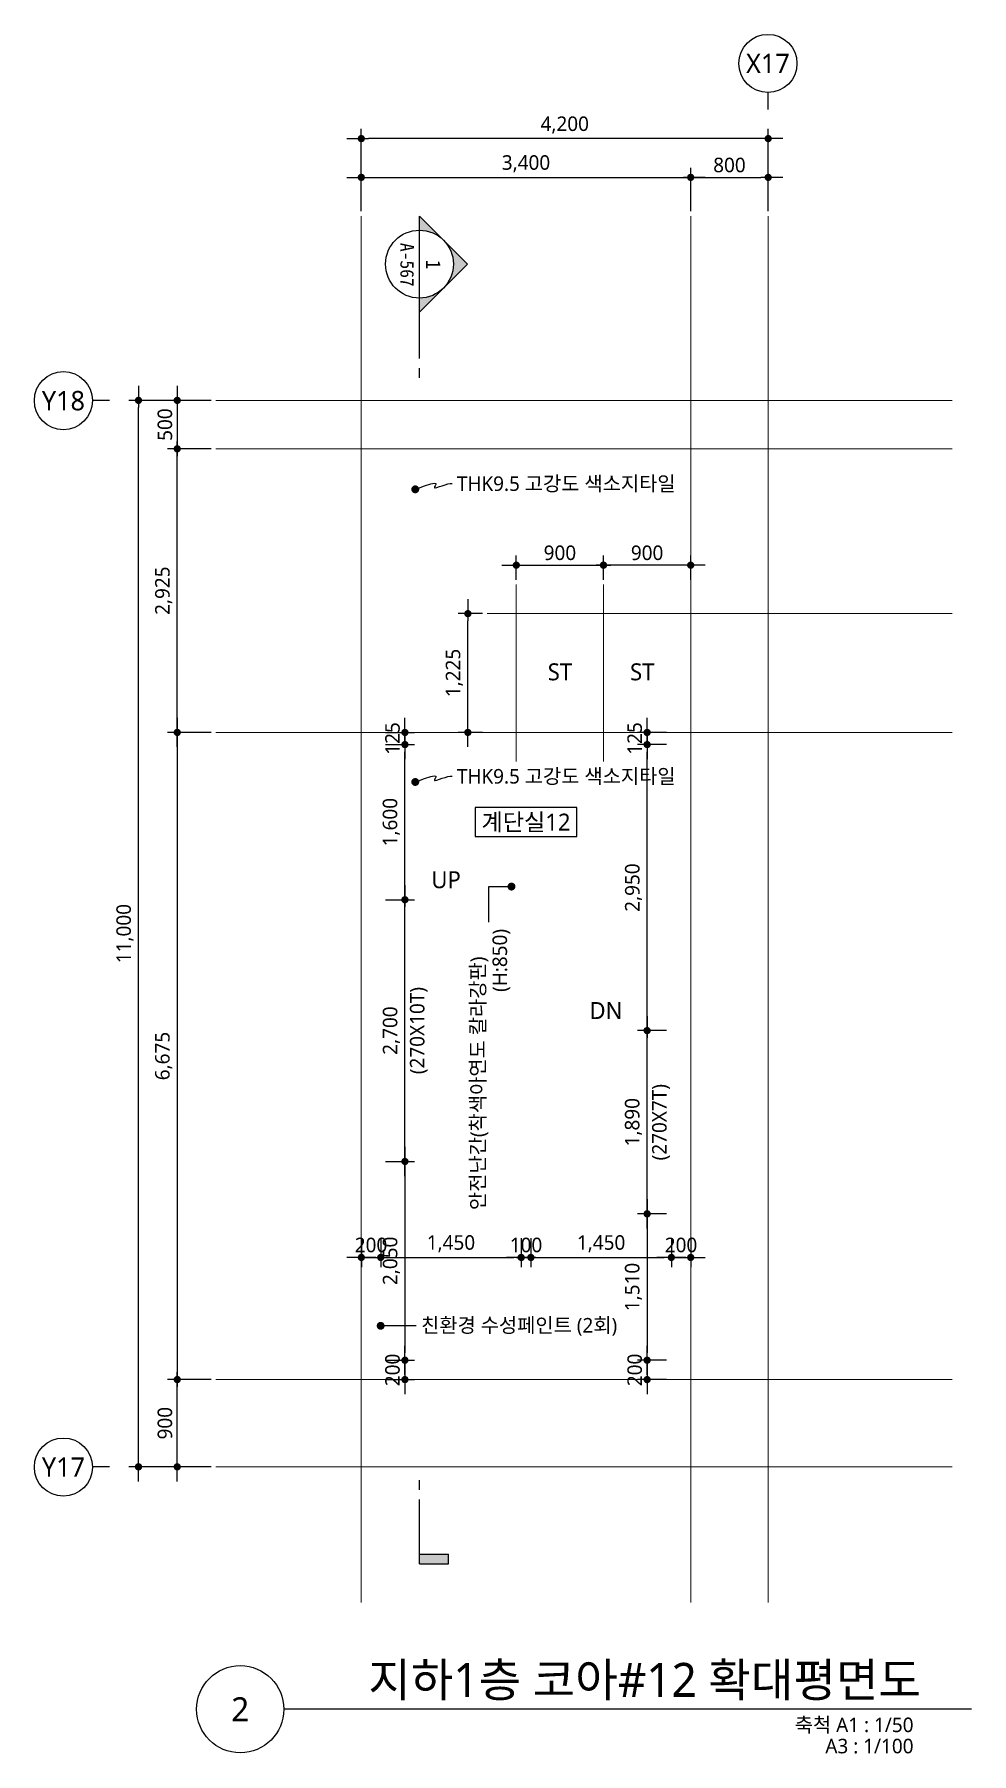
# Model space of a CAD drawing. Header units: millimetres. Extents: x 1467181 to 1850972, y 836037 to 895281.
# Drawn here: x 1739916 to 1749591, y 837511 to 855244 of the extents above; entities that cross this region are included whole.
import ezdxf
from ezdxf.enums import TextEntityAlignment as Align

# ---------------------------------------------------------------- set-up
doc = ezdxf.new("R2010")
doc.units = ezdxf.units.MM
doc.header["$MEASUREMENT"] = 0
doc.linetypes.add('CEN', pattern=[62, 60, -1, 0, -1])
doc.layers.get('0').update_dxf_attribs({"linetype": 'CONTINUOUS'})
for name, color, linetype, lineweight in [('A-AXIS-BUBL', 7, 'CONTINUOUS', 25), ('A-CNTL', 1, 'CEN', 15), ('A-DIMS', 7, 'CONTINUOUS', 25), ('A-MKXS-LEAD', 7, 'CONTINUOUS', 25), ('A-MKXS-MAK1', 3, 'CONTINUOUS', 25), ('A-MKXS-TEXT1', 3, 'CONTINUOUS', 25), ('A-MKXS-TEXT2', 7, 'CONTINUOUS', 25), ('A-MKXX-NAME', 3, 'CONTINUOUS', 25), ('A-MKXX-SYMB', 7, 'CONTINUOUS', 25), ('A-XXXX-SYMB', 7, 'CONTINUOUS', 25), ('A-XXXX-TXT1', 3, 'CONTINUOUS', 25), ('A-XXXX-TXT2', 3, 'CONTINUOUS', 25)]:
    doc.layers.add(name, color=color, linetype=linetype, lineweight=lineweight)
doc.styles.add('HY울릉도L', font='')
doc.styles.add('돋움체', font='')
doc.styles.add('맑은고딕', font='malgun.ttf')
doc.styles.get('HY울릉도L').set_extended_font_data('HYwulM')
doc.styles.get('돋움체').set_extended_font_data('DotumChe')
doc.dimstyles.new('CDIM', dxfattribs={"dimtxt": 3, "dimasz": 1.5, "dimexe": 2, "dimexo": 1, "dimgap": 1, "dimtad": 1, "dimdec": 0, "dimrnd": 0.5, "dimzin": 0, "dimdsep": 32, "dimlunit": 6, "dimtxsty": 'HY울릉도L', "dimblk1": '_CIDOT', "dimblk2": '_CIDOT', "dimsah": 1, "dimcen": 5.5, "dimclrd": 2, "dimclre": 2, "dimclrt": 7, "dimadec": 0, "dimazin": 0, "dimtfac": 1, "dimtdec": 0, "dimtix": 1, "dimtmove": 2, "dimatfit": 1, "dimldrblk": '_CIDOT', "dimfxl": 1, "dimtolj": 1, "dimtzin": 0, "dimlwd": -1, "dimarcsym": 0})

# ---------------------------------------------------------------- blocks, each defined once
blk = doc.blocks.new('_CIDOT')
at = {"color": 0, "linetype": 'ByBlock'}
blk.add_line((2, 0), (-1, 0), dxfattribs=at)
at = {"color": 0, "linetype": 'ByBlock', "const_width": 0.5}
blk.add_lwpolyline([(-0.25, 0, 1), (0.25, 0, 1)], format="xyb", close=True, dxfattribs=at)
blk = doc.blocks.new('*D48')
at = {"layer": 'A-DIMS', "lineweight": -2, "transparency": 16777216}
for p, q in [((-4200, 1950), (-4200, 2400)), ((-800, 1950), (-800, 2400))]:
    blk.add_line(p, q, dxfattribs=at)
at = {"layer": 'A-DIMS', "transparency": 16777216}
blk.add_line((-4125, 2300), (-875, 2300), dxfattribs=at)
at = {"layer": 'A-DIMS', "transparency": 16777216, "xscale": 75, "yscale": 75, "zscale": 75, "rotation": 180}
blk.add_blockref('_CIDOT', (-4200, 2300), dxfattribs=at)
at = {"layer": 'A-DIMS', "transparency": 16777216, "xscale": 75, "yscale": 75, "zscale": 75}
blk.add_blockref('_CIDOT', (-800, 2300), dxfattribs=at)
at = {"layer": 'A-DIMS', "color": 3, "transparency": 16777216, "insert": (-2500, 2440), "char_height": 150, "attachment_point": 5, "style": '맑은고딕'}
blk.add_mtext('\\A1;3,400', dxfattribs=at)
blk = doc.blocks.new('*D49')
at = {"layer": 'A-DIMS', "lineweight": -2, "transparency": 16777216}
for p, q in [((-5750, -3425), (-6200, -3425)), ((-5750, -10100), (-6200, -10100))]:
    blk.add_line(p, q, dxfattribs=at)
at = {"layer": 'A-DIMS', "transparency": 16777216}
blk.add_line((-6100, -3500), (-6100, -10025), dxfattribs=at)
at = {"layer": 'A-DIMS', "transparency": 16777216, "xscale": 75, "yscale": 75, "zscale": 75}
for p, rotation in [((-6100, -3425), 90), ((-6100, -10100), 270)]:
    blk.add_blockref('_CIDOT', p, dxfattribs=dict(at, rotation=rotation))
at = {"layer": 'A-DIMS', "color": 3, "transparency": 16777216, "insert": (-6240, -6763), "char_height": 150, "attachment_point": 5, "rotation": 90, "style": '맑은고딕'}
blk.add_mtext('\\A1;6,675', dxfattribs=at)
blk = doc.blocks.new('*D50')
at = {"layer": 'A-DIMS', "lineweight": -2, "transparency": 16777216}
for p, q in [((-800, 1950), (-800, 2400)), ((0, 1950), (0, 2400))]:
    blk.add_line(p, q, dxfattribs=at)
at = {"layer": 'A-DIMS', "transparency": 16777216}
blk.add_line((-725, 2300), (-75, 2300), dxfattribs=at)
at = {"layer": 'A-DIMS', "transparency": 16777216, "xscale": 75, "yscale": 75, "zscale": 75, "rotation": 180}
blk.add_blockref('_CIDOT', (-800, 2300), dxfattribs=at)
at = {"layer": 'A-DIMS', "transparency": 16777216, "xscale": 75, "yscale": 75, "zscale": 75}
blk.add_blockref('_CIDOT', (0, 2300), dxfattribs=at)
at = {"layer": 'A-DIMS', "color": 3, "transparency": 16777216, "insert": (-400, 2427), "char_height": 150, "attachment_point": 5, "style": '맑은고딕'}
blk.add_mtext('\\A1;800', dxfattribs=at)
blk = doc.blocks.new('*D51')
at = {"layer": 'A-DIMS', "lineweight": -2, "transparency": 16777216}
for p, q in [((-4200, 1950), (-4200, 2800)), ((0, 1950), (0, 2800))]:
    blk.add_line(p, q, dxfattribs=at)
at = {"layer": 'A-DIMS', "transparency": 16777216}
blk.add_line((-75, 2700), (-4125, 2700), dxfattribs=at)
at = {"layer": 'A-DIMS', "transparency": 16777216, "xscale": 75, "yscale": 75, "zscale": 75, "rotation": 180}
blk.add_blockref('_CIDOT', (-4200, 2700), dxfattribs=at)
at = {"layer": 'A-DIMS', "transparency": 16777216, "xscale": 75, "yscale": 75, "zscale": 75}
blk.add_blockref('_CIDOT', (0, 2700), dxfattribs=at)
at = {"layer": 'A-DIMS', "color": 3, "transparency": 16777216, "insert": (-2100, 2840), "char_height": 150, "attachment_point": 5, "style": '맑은고딕'}
blk.add_mtext('\\A1;4,200', dxfattribs=at)
blk = doc.blocks.new('*D52')
at = {"layer": 'A-DIMS', "lineweight": -2, "transparency": 16777216}
for p, q in [((-5750, 0), (-6600, 0)), ((-5750, -11000), (-6600, -11000))]:
    blk.add_line(p, q, dxfattribs=at)
at = {"layer": 'A-DIMS', "transparency": 16777216}
blk.add_line((-6500, -10925), (-6500, -75), dxfattribs=at)
at = {"layer": 'A-DIMS', "transparency": 16777216, "xscale": 75, "yscale": 75, "zscale": 75}
for p, rotation in [((-6500, 0), 90), ((-6500, -11000), 270)]:
    blk.add_blockref('_CIDOT', p, dxfattribs=dict(at, rotation=rotation))
at = {"layer": 'A-DIMS', "color": 3, "transparency": 16777216, "insert": (-6640, -5500), "char_height": 150, "attachment_point": 5, "rotation": 90, "style": '맑은고딕'}
blk.add_mtext('\\A1;11,000', dxfattribs=at)
blk = doc.blocks.new('*D53')
at = {"layer": 'A-DIMS', "lineweight": -2, "transparency": 16777216}
for p, q in [((-5750, 0), (-6200, 0)), ((-5750, -500), (-6200, -500))]:
    blk.add_line(p, q, dxfattribs=at)
at = {"layer": 'A-DIMS', "transparency": 16777216}
blk.add_line((-6100, -75), (-6100, -425), dxfattribs=at)
at = {"layer": 'A-DIMS', "transparency": 16777216, "xscale": 75, "yscale": 75, "zscale": 75}
for p, rotation in [((-6100, 0), 90), ((-6100, -500), 270)]:
    blk.add_blockref('_CIDOT', p, dxfattribs=dict(at, rotation=rotation))
at = {"layer": 'A-DIMS', "color": 3, "transparency": 16777216, "insert": (-6227, -250), "char_height": 150, "attachment_point": 5, "rotation": 90, "style": '맑은고딕'}
blk.add_mtext('\\A1;500', dxfattribs=at)
blk = doc.blocks.new('*D46')
at = {"layer": 'A-DIMS', "lineweight": -2, "transparency": 16777216}
for p, q in [((-5750, -10100), (-6200, -10100)), ((-5750, -11000), (-6200, -11000))]:
    blk.add_line(p, q, dxfattribs=at)
at = {"layer": 'A-DIMS', "transparency": 16777216}
blk.add_line((-6100, -10925), (-6100, -10175), dxfattribs=at)
at = {"layer": 'A-DIMS', "transparency": 16777216, "xscale": 75, "yscale": 75, "zscale": 75}
for p, rotation in [((-6100, -10100), 90), ((-6100, -11000), 270)]:
    blk.add_blockref('_CIDOT', p, dxfattribs=dict(at, rotation=rotation))
at = {"layer": 'A-DIMS', "color": 3, "transparency": 16777216, "insert": (-6227, -10550), "char_height": 150, "attachment_point": 5, "rotation": 90, "style": '맑은고딕'}
blk.add_mtext('\\A1;900', dxfattribs=at)
blk = doc.blocks.new('*D47')
at = {"layer": 'A-DIMS', "lineweight": -2, "transparency": 16777216}
for p, q in [((-5750, -500), (-6200, -500)), ((-5750, -3425), (-6200, -3425))]:
    blk.add_line(p, q, dxfattribs=at)
at = {"layer": 'A-DIMS', "transparency": 16777216}
blk.add_line((-6100, -3350), (-6100, -575), dxfattribs=at)
at = {"layer": 'A-DIMS', "transparency": 16777216, "xscale": 75, "yscale": 75, "zscale": 75}
for p, rotation in [((-6100, -500), 90), ((-6100, -3425), 270)]:
    blk.add_blockref('_CIDOT', p, dxfattribs=dict(at, rotation=rotation))
at = {"layer": 'A-DIMS', "color": 3, "transparency": 16777216, "insert": (-6240, -1963), "char_height": 150, "attachment_point": 5, "rotation": 90, "style": '맑은고딕'}
blk.add_mtext('\\A1;2,925', dxfattribs=at)
blk = doc.blocks.new('*D54')
at = {"layer": 'A-DIMS', "lineweight": -2, "transparency": 16777216}
for p, q in [((-2600, -1850), (-2600, -1600)), ((-1700, -1850), (-1700, -1600))]:
    blk.add_line(p, q, dxfattribs=at)
at = {"layer": 'A-DIMS', "transparency": 16777216}
blk.add_line((-2525, -1700), (-1775, -1700), dxfattribs=at)
at = {"layer": 'A-DIMS', "transparency": 16777216, "xscale": 75, "yscale": 75, "zscale": 75, "rotation": 180}
blk.add_blockref('_CIDOT', (-2600, -1700), dxfattribs=at)
at = {"layer": 'A-DIMS', "transparency": 16777216, "xscale": 75, "yscale": 75, "zscale": 75}
blk.add_blockref('_CIDOT', (-1700, -1700), dxfattribs=at)
at = {"layer": 'A-DIMS', "color": 3, "transparency": 16777216, "insert": (-2150, -1573), "char_height": 150, "attachment_point": 5, "style": '맑은고딕'}
blk.add_mtext('\\A1;900', dxfattribs=at)
blk = doc.blocks.new('*D55')
at = {"layer": 'A-DIMS', "lineweight": -2, "transparency": 16777216}
for p, q in [((-1700, -1850), (-1700, -1600)), ((-800, -1850), (-800, -1600))]:
    blk.add_line(p, q, dxfattribs=at)
at = {"layer": 'A-DIMS', "transparency": 16777216}
blk.add_line((-875, -1700), (-1625, -1700), dxfattribs=at)
at = {"layer": 'A-DIMS', "transparency": 16777216, "xscale": 75, "yscale": 75, "zscale": 75, "rotation": 180}
blk.add_blockref('_CIDOT', (-1700, -1700), dxfattribs=at)
at = {"layer": 'A-DIMS', "transparency": 16777216, "xscale": 75, "yscale": 75, "zscale": 75}
blk.add_blockref('_CIDOT', (-800, -1700), dxfattribs=at)
at = {"layer": 'A-DIMS', "color": 3, "transparency": 16777216, "insert": (-1250, -1573), "char_height": 150, "attachment_point": 5, "style": '맑은고딕'}
blk.add_mtext('\\A1;900', dxfattribs=at)
blk = doc.blocks.new('*D56')
at = {"layer": 'A-DIMS', "lineweight": -2, "transparency": 16777216}
for p, q in [((-2950, -2200), (-3200, -2200)), ((-2950, -3425), (-3200, -3425))]:
    blk.add_line(p, q, dxfattribs=at)
at = {"layer": 'A-DIMS', "transparency": 16777216}
blk.add_line((-3100, -3350), (-3100, -2275), dxfattribs=at)
at = {"layer": 'A-DIMS', "transparency": 16777216, "xscale": 75, "yscale": 75, "zscale": 75}
for p, rotation in [((-3100, -2200), 90), ((-3100, -3425), 270)]:
    blk.add_blockref('_CIDOT', p, dxfattribs=dict(at, rotation=rotation))
at = {"layer": 'A-DIMS', "color": 3, "transparency": 16777216, "insert": (-3240, -2812), "char_height": 150, "attachment_point": 5, "rotation": 90, "style": '맑은고딕'}
blk.add_mtext('\\A1;1,225', dxfattribs=at)
blk = doc.blocks.new('CORE 12- 단면')
at = {"layer": 'A-MKXS-MAK1'}
blk.add_hatch(color=256, dxfattribs=at).paths.add_polyline_path([(22637, 13298), (22637, 13398), (22937, 13398), (22937, 13298)])
h = blk.add_hatch(color=256, dxfattribs=at)
h.paths.add_polyline_path([(22442, -7), (22690, 241, 0.414214), (22690, -254)])
h.paths.add_polyline_path([(22690, 241), (22937, 488), (22937, 343, 0.198912)])
h.paths.add_polyline_path([(22690, -254, 0.198912), (22937, -357), (22937, -502)])
for p, q in [((22637, 13398), (22637, 13298)), ((22937, 13398), (22637, 13398)), ((22937, 13398), (22937, 12735)), ((22937, 13298), (22637, 13298)), ((22937, 12635), (22937, 12535)), ((22937, 1166), (22937, 1066)), ((22937, 966), (22937, -502)), ((22937, 488), (22442, -7)), ((22937, -502), (22442, -7))]:
    blk.add_line(p, q, dxfattribs=at)
blk.add_circle((22937, -7), 350, dxfattribs=at)
at = {"layer": 'A-MKXS-TEXT2', "style": '돋움체'}
for s, height, p in [('A-567', 140, (23065, 0)), ('1', 150, (22793, -2))]:
    blk.add_text(s, height=height, rotation=90, dxfattribs=at).set_placement(p, align=Align.MIDDLE)
blk = doc.blocks.new('*D669')
at = {"layer": 'A-DIMS', "lineweight": -2, "transparency": 16777216}
for p, q in [((1743541, 846319), (1743841, 846319)), ((1743541, 843619), (1743841, 843619))]:
    blk.add_line(p, q, dxfattribs=at)
at = {"layer": 'A-DIMS', "transparency": 16777216}
blk.add_line((1743741, 843694), (1743741, 846244), dxfattribs=at)
at = {"layer": 'A-DIMS', "transparency": 16777216, "xscale": 75, "yscale": 75, "zscale": 75}
for p, rotation in [((1743741, 846319), 90), ((1743741, 843619), 270)]:
    blk.add_blockref('_CIDOT', p, dxfattribs=dict(at, rotation=rotation))
at = {"layer": 'A-DIMS', "color": 3, "transparency": 16777216, "char_height": 150, "attachment_point": 5, "rotation": 90, "style": '맑은고딕'}
for s, insert in [('\\A1;(270X10T)', (1743884, 844969)), ('\\A1;2,700', (1743601, 844969))]:
    blk.add_mtext(s, dxfattribs=dict(at, insert=insert))
blk = doc.blocks.new('*D670')
at = {"layer": 'A-DIMS', "lineweight": -2, "transparency": 16777216}
for p, q in [((1743541, 843619), (1743841, 843619)), ((1743541, 841569), (1743841, 841569))]:
    blk.add_line(p, q, dxfattribs=at)
at = {"layer": 'A-DIMS', "transparency": 16777216}
blk.add_line((1743741, 843544), (1743741, 841644), dxfattribs=at)
at = {"layer": 'A-DIMS', "transparency": 16777216, "xscale": 75, "yscale": 75, "zscale": 75}
for p, rotation in [((1743741, 843619), 90), ((1743741, 841569), 270)]:
    blk.add_blockref('_CIDOT', p, dxfattribs=dict(at, rotation=rotation))
at = {"layer": 'A-DIMS', "color": 3, "transparency": 16777216, "insert": (1743601, 842594), "char_height": 150, "attachment_point": 5, "rotation": 90, "style": '맑은고딕'}
blk.add_mtext('\\A1;2,050', dxfattribs=at)
blk = doc.blocks.new('*D671')
at = {"layer": 'A-DIMS', "lineweight": -2, "transparency": 16777216}
for p, q in [((1743541, 847919), (1743841, 847919)), ((1743541, 846319), (1743841, 846319))]:
    blk.add_line(p, q, dxfattribs=at)
at = {"layer": 'A-DIMS', "transparency": 16777216}
blk.add_line((1743741, 846394), (1743741, 847844), dxfattribs=at)
at = {"layer": 'A-DIMS', "transparency": 16777216, "xscale": 75, "yscale": 75, "zscale": 75}
for p, rotation in [((1743741, 847919), 90), ((1743741, 846319), 270)]:
    blk.add_blockref('_CIDOT', p, dxfattribs=dict(at, rotation=rotation))
at = {"layer": 'A-DIMS', "color": 3, "transparency": 16777216, "insert": (1743600, 847119), "char_height": 150, "attachment_point": 5, "rotation": 90, "style": '맑은고딕'}
blk.add_mtext('\\A1;1,600', dxfattribs=at)
blk = doc.blocks.new('*D672')
at = {"layer": 'A-DIMS', "transparency": 16777216}
for p, q in [((1743741, 848119), (1743741, 848194)), ((1743741, 847919), (1743741, 848044)), ((1743741, 847844), (1743741, 847769))]:
    blk.add_line(p, q, dxfattribs=at)
at = {"layer": 'A-DIMS', "lineweight": -2, "transparency": 16777216}
for p, q in [((1743541, 848044), (1743841, 848044)), ((1743541, 847919), (1743841, 847919))]:
    blk.add_line(p, q, dxfattribs=at)
at = {"layer": 'A-DIMS', "transparency": 16777216, "xscale": 75, "yscale": 75, "zscale": 75}
for p, rotation in [((1743741, 848044), 270), ((1743741, 847919), 90)]:
    blk.add_blockref('_CIDOT', p, dxfattribs=dict(at, rotation=rotation))
at = {"layer": 'A-DIMS', "color": 3, "transparency": 16777216, "insert": (1743613, 847982), "char_height": 150, "attachment_point": 5, "rotation": 90, "style": '맑은고딕'}
blk.add_mtext('\\A1;125', dxfattribs=at)
blk = doc.blocks.new('*D673')
at = {"layer": 'A-DIMS', "transparency": 16777216}
for p, q in [((1743741, 841644), (1743741, 841719)), ((1743741, 841569), (1743741, 841369)), ((1743741, 841294), (1743741, 841219))]:
    blk.add_line(p, q, dxfattribs=at)
at = {"layer": 'A-DIMS', "lineweight": -2, "transparency": 16777216}
for p, q in [((1743541, 841569), (1743841, 841569)), ((1743541, 841369), (1743841, 841369))]:
    blk.add_line(p, q, dxfattribs=at)
at = {"layer": 'A-DIMS', "transparency": 16777216, "xscale": 75, "yscale": 75, "zscale": 75}
for p, rotation in [((1743741, 841569), 270), ((1743741, 841369), 90)]:
    blk.add_blockref('_CIDOT', p, dxfattribs=dict(at, rotation=rotation))
at = {"layer": 'A-DIMS', "color": 3, "transparency": 16777216, "insert": (1743613, 841469), "char_height": 150, "attachment_point": 5, "rotation": 90, "style": '맑은고딕'}
blk.add_mtext('\\A1;200', dxfattribs=at)
blk = doc.blocks.new('*D674')
at = {"layer": 'A-DIMS', "lineweight": -2, "transparency": 16777216}
for p, q in [((1743491, 842829), (1743491, 842529)), ((1744941, 842829), (1744941, 842529))]:
    blk.add_line(p, q, dxfattribs=at)
at = {"layer": 'A-DIMS', "transparency": 16777216}
blk.add_line((1743566, 842629), (1744866, 842629), dxfattribs=at)
at = {"layer": 'A-DIMS', "transparency": 16777216, "xscale": 75, "yscale": 75, "zscale": 75, "rotation": 180}
blk.add_blockref('_CIDOT', (1743491, 842629), dxfattribs=at)
at = {"layer": 'A-DIMS', "transparency": 16777216, "xscale": 75, "yscale": 75, "zscale": 75}
blk.add_blockref('_CIDOT', (1744941, 842629), dxfattribs=at)
at = {"layer": 'A-DIMS', "color": 3, "transparency": 16777216, "insert": (1744216, 842770), "char_height": 150, "attachment_point": 5, "style": '맑은고딕'}
blk.add_mtext('\\A1;1,450', dxfattribs=at)
blk = doc.blocks.new('*D675')
at = {"layer": 'A-DIMS', "lineweight": -2, "transparency": 16777216}
for p, q in [((1743291, 842829), (1743291, 842529)), ((1743491, 842829), (1743491, 842529))]:
    blk.add_line(p, q, dxfattribs=at)
at = {"layer": 'A-DIMS', "transparency": 16777216}
for p, q in [((1743216, 842629), (1743141, 842629)), ((1743291, 842629), (1743491, 842629)), ((1743566, 842629), (1743641, 842629))]:
    blk.add_line(p, q, dxfattribs=at)
at = {"layer": 'A-DIMS', "transparency": 16777216, "xscale": 75, "yscale": 75, "zscale": 75}
blk.add_blockref('_CIDOT', (1743291, 842629), dxfattribs=at)
at = {"layer": 'A-DIMS', "transparency": 16777216, "xscale": 75, "yscale": 75, "zscale": 75, "rotation": 180}
blk.add_blockref('_CIDOT', (1743491, 842629), dxfattribs=at)
at = {"layer": 'A-DIMS', "color": 3, "transparency": 16777216, "insert": (1743391, 842757), "char_height": 150, "attachment_point": 5, "style": '맑은고딕'}
blk.add_mtext('\\A1;200', dxfattribs=at)
blk = doc.blocks.new('*D676')
at = {"layer": 'A-DIMS', "lineweight": -2, "transparency": 16777216}
for p, q in [((1745041, 842829), (1745041, 842529)), ((1746491, 842829), (1746491, 842529))]:
    blk.add_line(p, q, dxfattribs=at)
at = {"layer": 'A-DIMS', "transparency": 16777216}
blk.add_line((1745116, 842629), (1746416, 842629), dxfattribs=at)
at = {"layer": 'A-DIMS', "transparency": 16777216, "xscale": 75, "yscale": 75, "zscale": 75, "rotation": 180}
blk.add_blockref('_CIDOT', (1745041, 842629), dxfattribs=at)
at = {"layer": 'A-DIMS', "transparency": 16777216, "xscale": 75, "yscale": 75, "zscale": 75}
blk.add_blockref('_CIDOT', (1746491, 842629), dxfattribs=at)
at = {"layer": 'A-DIMS', "color": 3, "transparency": 16777216, "insert": (1745766, 842770), "char_height": 150, "attachment_point": 5, "style": '맑은고딕'}
blk.add_mtext('\\A1;1,450', dxfattribs=at)
blk = doc.blocks.new('*D677')
at = {"layer": 'A-DIMS', "lineweight": -2, "transparency": 16777216}
for p, q in [((1744941, 842829), (1744941, 842529)), ((1745041, 842829), (1745041, 842529))]:
    blk.add_line(p, q, dxfattribs=at)
at = {"layer": 'A-DIMS', "transparency": 16777216}
for p, q in [((1744866, 842629), (1744791, 842629)), ((1744941, 842629), (1745041, 842629)), ((1745116, 842629), (1745191, 842629))]:
    blk.add_line(p, q, dxfattribs=at)
at = {"layer": 'A-DIMS', "transparency": 16777216, "xscale": 75, "yscale": 75, "zscale": 75}
blk.add_blockref('_CIDOT', (1744941, 842629), dxfattribs=at)
at = {"layer": 'A-DIMS', "transparency": 16777216, "xscale": 75, "yscale": 75, "zscale": 75, "rotation": 180}
blk.add_blockref('_CIDOT', (1745041, 842629), dxfattribs=at)
at = {"layer": 'A-DIMS', "color": 3, "transparency": 16777216, "insert": (1744991, 842757), "char_height": 150, "attachment_point": 5, "style": '맑은고딕'}
blk.add_mtext('\\A1;100', dxfattribs=at)
blk = doc.blocks.new('*D678')
at = {"layer": 'A-DIMS', "lineweight": -2, "transparency": 16777216}
for p, q in [((1746491, 842829), (1746491, 842529)), ((1746691, 842829), (1746691, 842529))]:
    blk.add_line(p, q, dxfattribs=at)
at = {"layer": 'A-DIMS', "transparency": 16777216}
for p, q in [((1746416, 842629), (1746341, 842629)), ((1746491, 842629), (1746691, 842629)), ((1746766, 842629), (1746841, 842629))]:
    blk.add_line(p, q, dxfattribs=at)
at = {"layer": 'A-DIMS', "transparency": 16777216, "xscale": 75, "yscale": 75, "zscale": 75}
blk.add_blockref('_CIDOT', (1746491, 842629), dxfattribs=at)
at = {"layer": 'A-DIMS', "transparency": 16777216, "xscale": 75, "yscale": 75, "zscale": 75, "rotation": 180}
blk.add_blockref('_CIDOT', (1746691, 842629), dxfattribs=at)
at = {"layer": 'A-DIMS', "color": 3, "transparency": 16777216, "insert": (1746591, 842757), "char_height": 150, "attachment_point": 5, "style": '맑은고딕'}
blk.add_mtext('\\A1;200', dxfattribs=at)
blk = doc.blocks.new('*D679')
at = {"layer": 'A-DIMS', "lineweight": -2, "transparency": 16777216}
for p, q in [((1746441, 844969), (1746141, 844969)), ((1746441, 843079), (1746141, 843079))]:
    blk.add_line(p, q, dxfattribs=at)
at = {"layer": 'A-DIMS', "transparency": 16777216}
blk.add_line((1746241, 843154), (1746241, 844894), dxfattribs=at)
at = {"layer": 'A-DIMS', "transparency": 16777216, "xscale": 75, "yscale": 75, "zscale": 75}
for p, rotation in [((1746241, 844969), 90), ((1746241, 843079), 270)]:
    blk.add_blockref('_CIDOT', p, dxfattribs=dict(at, rotation=rotation))
at = {"layer": 'A-DIMS', "color": 3, "transparency": 16777216, "char_height": 150, "attachment_point": 5, "rotation": 90, "style": '맑은고딕'}
for s, insert in [('\\A1;(270X7T)', (1746384, 844024)), ('\\A1;1,890', (1746100, 844024))]:
    blk.add_mtext(s, dxfattribs=dict(at, insert=insert))
blk = doc.blocks.new('*D680')
at = {"layer": 'A-DIMS', "lineweight": -2, "transparency": 16777216}
for p, q in [((1746441, 843079), (1746141, 843079)), ((1746441, 841569), (1746141, 841569))]:
    blk.add_line(p, q, dxfattribs=at)
at = {"layer": 'A-DIMS', "transparency": 16777216}
blk.add_line((1746241, 843004), (1746241, 841644), dxfattribs=at)
at = {"layer": 'A-DIMS', "transparency": 16777216, "xscale": 75, "yscale": 75, "zscale": 75}
for p, rotation in [((1746241, 843079), 90), ((1746241, 841569), 270)]:
    blk.add_blockref('_CIDOT', p, dxfattribs=dict(at, rotation=rotation))
at = {"layer": 'A-DIMS', "color": 3, "transparency": 16777216, "insert": (1746100, 842324), "char_height": 150, "attachment_point": 5, "rotation": 90, "style": '맑은고딕'}
blk.add_mtext('\\A1;1,510', dxfattribs=at)
blk = doc.blocks.new('*D681')
at = {"layer": 'A-DIMS', "lineweight": -2, "transparency": 16777216}
for p, q in [((1746441, 847919), (1746141, 847919)), ((1746441, 844969), (1746141, 844969))]:
    blk.add_line(p, q, dxfattribs=at)
at = {"layer": 'A-DIMS', "transparency": 16777216}
blk.add_line((1746241, 845044), (1746241, 847844), dxfattribs=at)
at = {"layer": 'A-DIMS', "transparency": 16777216, "xscale": 75, "yscale": 75, "zscale": 75}
for p, rotation in [((1746241, 847919), 90), ((1746241, 844969), 270)]:
    blk.add_blockref('_CIDOT', p, dxfattribs=dict(at, rotation=rotation))
at = {"layer": 'A-DIMS', "color": 3, "transparency": 16777216, "insert": (1746101, 846444), "char_height": 150, "attachment_point": 5, "rotation": 90, "style": '맑은고딕'}
blk.add_mtext('\\A1;2,950', dxfattribs=at)
blk = doc.blocks.new('*D682')
at = {"layer": 'A-DIMS', "transparency": 16777216}
for p, q in [((1746241, 848119), (1746241, 848194)), ((1746241, 847919), (1746241, 848044)), ((1746241, 847844), (1746241, 847769))]:
    blk.add_line(p, q, dxfattribs=at)
at = {"layer": 'A-DIMS', "lineweight": -2, "transparency": 16777216}
for p, q in [((1746441, 848044), (1746141, 848044)), ((1746441, 847919), (1746141, 847919))]:
    blk.add_line(p, q, dxfattribs=at)
at = {"layer": 'A-DIMS', "transparency": 16777216, "xscale": 75, "yscale": 75, "zscale": 75}
for p, rotation in [((1746241, 848044), 270), ((1746241, 847919), 90)]:
    blk.add_blockref('_CIDOT', p, dxfattribs=dict(at, rotation=rotation))
at = {"layer": 'A-DIMS', "color": 3, "transparency": 16777216, "insert": (1746113, 847982), "char_height": 150, "attachment_point": 5, "rotation": 90, "style": '맑은고딕'}
blk.add_mtext('\\A1;125', dxfattribs=at)
blk = doc.blocks.new('*D683')
at = {"layer": 'A-DIMS', "transparency": 16777216}
for p, q in [((1746241, 841644), (1746241, 841719)), ((1746241, 841569), (1746241, 841369)), ((1746241, 841294), (1746241, 841219))]:
    blk.add_line(p, q, dxfattribs=at)
at = {"layer": 'A-DIMS', "lineweight": -2, "transparency": 16777216}
for p, q in [((1746441, 841569), (1746141, 841569)), ((1746441, 841369), (1746141, 841369))]:
    blk.add_line(p, q, dxfattribs=at)
at = {"layer": 'A-DIMS', "transparency": 16777216, "xscale": 75, "yscale": 75, "zscale": 75}
for p, rotation in [((1746241, 841569), 270), ((1746241, 841369), 90)]:
    blk.add_blockref('_CIDOT', p, dxfattribs=dict(at, rotation=rotation))
at = {"layer": 'A-DIMS', "color": 3, "transparency": 16777216, "insert": (1746113, 841469), "char_height": 150, "attachment_point": 5, "rotation": 90, "style": '맑은고딕'}
blk.add_mtext('\\A1;200', dxfattribs=at)
blk = doc.blocks.new('CORE12_GRID')
at = {"layer": 'A-AXIS-BUBL', "ltscale": 0.2}
for p, q in [((0, 3000), (0, 3175)), ((-6800, 0), (-6975, 0)), ((-6800, -11000), (-6975, -11000))]:
    blk.add_line(p, q, dxfattribs=at)
for centre in [(-2.9, 3475), (-7275, -2.9), (-7275, -11002.9)]:
    blk.add_circle(centre, 300, dxfattribs=at)
at = {"layer": 'A-CNTL'}
for p, q in [((-4200, -12400), (-4200, 1900)), ((-800, -12400), (-800, 1900)), ((0, -12400), (0, 1900)), ((-5700, 0), (1900, 0)), ((-5700, -500), (1900, -500)), ((-2600, -3725), (-2600, -1900)), ((-1700, -3725), (-1700, -1900)), ((-2900, -2200), (1900, -2200)), ((-5700, -3425), (1900, -3425)), ((-5700, -10100), (1900, -10100)), ((-5700, -11000), (1900, -11000))]:
    blk.add_line(p, q, dxfattribs=at)
at = {"layer": 'A-XXXX-TXT2', "ltscale": 0.2, "style": '맑은고딕'}
for s, p in [('X17', (-2.9, 3475)), ('Y18', (-7275, -2.9)), ('Y17', (-7275, -11002.9))]:
    blk.add_text(s, height=200, dxfattribs=at).set_placement(p, align=Align.MIDDLE)
at = {"layer": 'A-DIMS'}
for base, p1, p2, angle, picture, middle in [((-4200, 2700), (0, 1900), (-4200, 1900), 180, '*D51', (-2100, 2840.1)), ((-6500, 0), (-5700, -11000), (-5700, 0), 270, '*D52', (-6640.5, -5500)), ((-6100, -500), (-5700, 0), (-5700, -500), 90, '*D53', (-6227.5, -250)), ((-6100, -500), (-5700, -3425), (-5700, -500), 270, '*D47', (-6240.1, -1962.5)), ((-1700, -1700), (-800, -1900), (-1700, -1900), 180, '*D55', (-1250, -1572.5)), ((-3100, -2200), (-2900, -3425), (-2900, -2200), 90, '*D56', (-3240.5, -2812.5)), ((-6100, -10100), (-5700, -3425), (-5700, -10100), 90, '*D49', (-6240.1, -6762.5)), ((-6100, -10100), (-5700, -11000), (-5700, -10100), 270, '*D46', (-6227.5, -10550))]:
    dim = blk.add_linear_dim(base=base, p1=p1, p2=p2, angle=angle, dimstyle='CDIM', override={"dimscale": 50, "dimtxsty": '맑은고딕', "dimclrd": 256, "dimclre": 256, "dimclrt": 3}, dxfattribs=at)
    dim.commit()
    dim.dimension.update_dxf_attribs({"geometry": picture, "text_midpoint": middle})
for base, p1, p2, picture, middle in [((-800, 2300), (-4200, 1900), (-800, 1900), '*D48', (-2500, 2440.1)), ((0, 2300), (-800, 1900), (0, 1900), '*D50', (-400, 2427.5)), ((-1700, -1700), (-2600, -1900), (-1700, -1900), '*D54', (-2150, -1572.5))]:
    dim = blk.add_linear_dim(base=base, p1=p1, p2=p2, dimstyle='CDIM', override={"dimscale": 50, "dimtxsty": '맑은고딕', "dimclrd": 256, "dimclre": 256, "dimclrt": 3}, dxfattribs=at)
    dim.commit()
    dim.dimension.update_dxf_attribs({"geometry": picture, "text_midpoint": middle})

msp = doc.modelspace()

# ---------------------------------------------------------------- linework, layer by layer
at = {"layer": 'A-MKXS-LEAD', "const_width": 40}
for points in [[(1743826.8, 850553.7, 1), (1743868.3, 850549.6, 1)], [(1743826.8, 847535.4, 1), (1743868.3, 847531.2, 1)], [(1744838.7, 846433.6, 1), (1744842.8, 846475.1, 1)], [(1743469.8, 841921.9, -1), (1743511.2, 841926, -1)]]:
    msp.add_lwpolyline(points, format="xyb", close=True, dxfattribs=at)
at = {"layer": 'A-MKXS-LEAD'}
for points in [[(1743846.7, 850551.3), (1743944.5, 850588.2), (1744008.2, 850608.1), (1744044.4, 850614.5), (1744059.8, 850611), (1744061, 850601.1), (1744054.5, 850588.3), (1744046.9, 850576.1), (1744045, 850568.1), (1744053.6, 850566.7), (1744071.8, 850571.1), (1744096.6, 850579.4), (1744125.5, 850589.5), (1744155.7, 850599.6), (1744184.5, 850607.7), (1744209.2, 850612), (1744227.1, 850610.6)], [(1743846.7, 847533), (1743944.5, 847569.8), (1744008.2, 847589.7), (1744044.4, 847596.2), (1744059.8, 847592.7), (1744060.9, 847582.8), (1744054.5, 847570), (1744046.9, 847557.8), (1744045, 847549.7), (1744053.6, 847548.4), (1744071.8, 847552.8), (1744096.6, 847561), (1744125.5, 847571.1), (1744155.7, 847581.2), (1744184.5, 847589.4), (1744209.2, 847593.7), (1744227.1, 847592.2)], [(1744607, 846087.3), (1744607, 846454.4), (1744840.8, 846454.4)], [(1743857.5, 841923.9), (1743490.5, 841923.9), (1743490.5, 841923.9)]]:
    msp.add_lwpolyline(points, dxfattribs=at)
at = {"layer": 'A-MKXX-SYMB'}
msp.add_lwpolyline([(1745515.7, 847269.4), (1744465.7, 847269.4), (1744465.7, 846969.4), (1745515.7, 846969.4)], close=True, dxfattribs=at)
at = {"layer": 'A-XXXX-SYMB'}
msp.add_line((1749590.7, 837969.4), (1742490.7, 837969.4), dxfattribs=at)
msp.add_circle((1742040.7, 837969.4), 450, dxfattribs=at)

# ---------------------------------------------------------------- block references
at = {"layer": 'A-DIMS'}
msp.add_blockref('CORE12_GRID', (1747490.7, 851469.4), dxfattribs=at)
at = {"layer": 'A-DIMS', "rotation": 180}
msp.add_blockref('CORE 12- 단면', (1766828.1, 852867.8), dxfattribs=at)

# ---------------------------------------------------------------- texts
at = {"layer": 'A-MKXS-TEXT1', "style": '맑은고딕'}
for s, p in [('THK9.5 고강도 색소지타일', (1744277.1, 850610.6)), ('THK9.5 고강도 색소지타일', (1744277.1, 847592.2)), ('친환경 수성페인트 (2회)', (1743907.5, 841929.7))]:
    msp.add_text(s, height=150, dxfattribs=at).set_placement(p, align=Align.MIDDLE_LEFT)
for s, p in [('(H:850)', (1744720, 845367.8)), ('안전난간(착색아연도 칼라강판)', (1744492.5, 843117.4))]:
    msp.add_text(s, height=150, rotation=90, dxfattribs=at).set_placement(p, align=Align.MIDDLE_LEFT)
at = {"layer": 'A-MKXX-NAME', "style": '맑은고딕'}
for s, p in [('ST', (1745340.7, 848669.4)), ('ST', (1746190.7, 848669.4)), ('ST', (1746190.7, 848669.4)), ('계단실12', (1744990.7, 847119.4)), ('UP', (1744166, 846525.5)), ('DN', (1745816, 845175.5))]:
    msp.add_text(s, height=175, dxfattribs=at).set_placement(p, align=Align.MIDDLE_CENTER)
at = {"layer": 'A-XXXX-TXT1', "style": '맑은고딕'}
msp.add_text('지하1층 코아#12 확대평면도', height=350, dxfattribs=at).set_placement((1749068.7, 837992), align=Align.BOTTOM_RIGHT)
msp.add_text('2', height=250, dxfattribs=at).set_placement((1742040.7, 837969.4), align=Align.MIDDLE)
for s, p in [('축척 A1 : 1/50', (1748990.9, 837883.2)), ('A3 : 1/100', (1748990.9, 837664.3))]:
    msp.add_text(s, height=150, dxfattribs=at).set_placement(p, align=Align.TOP_RIGHT)

# ---------------------------------------------------------------- dimensions: what is measured, and where the dimension line sits
at = {"layer": 'A-DIMS'}
for base, p1, p2, text, picture, middle in [((1743740.7, 848044.4), (1743490.7, 847919.4), (1743490.7, 848044.4), '<>\\X', '*D672', (1743740.7, 847981.9)), ((1746240.7, 848044.4), (1746490.7, 847919.4), (1746490.7, 848044.4), '<>\\X', '*D682', (1746240.7, 847981.9)), ((1743740.7, 847919.4), (1743490.7, 846319.4), (1743490.7, 847919.4), '<>\\X', '*D671', (1743740.7, 847119.4)), ((1746240.7, 847919.4), (1746490.7, 844969.4), (1746490.7, 847919.4), '<>\\X', '*D681', (1746240.7, 846444.4)), ((1743740.7, 846319.4), (1743490.7, 843619.4), (1743490.7, 846319.4), '<>\\X(270X10T)', '*D669', (1743740.7, 844969.4)), ((1746240.7, 844969.4), (1746490.7, 843079.4), (1746490.7, 844969.4), '<>\\X(270X7T)', '*D679', (1746240.7, 844024.4))]:
    dim = msp.add_linear_dim(base=base, p1=p1, p2=p2, angle=270, text=text, dimstyle='CDIM', override={"dimscale": 50, "dimtxsty": '맑은고딕', "dimclrd": 256, "dimclre": 256, "dimclrt": 3}, dxfattribs=at)
    dim.commit()
    dim.dimension.update_dxf_attribs({"geometry": picture, "text_midpoint": middle})
for base, p1, p2, angle, picture, middle in [((1743740.7, 841569.4), (1743490.7, 843619.4), (1743490.7, 841569.4), 270, '*D670', (1743600.7, 842594.4)), ((1746240.7, 841569.4), (1746490.7, 843079.4), (1746490.7, 841569.4), 270, '*D680', (1746100.2, 842324.4)), ((1743490.7, 842629.4), (1743290.8, 842879.4), (1743490.7, 842879.4), 180, '*D675', (1743390.7, 842756.9)), ((1744941, 842629.4), (1743491, 842879.4), (1744941, 842879.4), 180, '*D674', (1744216, 842769.8)), ((1745040.7, 842629.4), (1744941, 842879.4), (1745040.7, 842879.4), 180, '*D677', (1744990.9, 842757.3)), ((1746490.7, 842629.4), (1745041, 842879.4), (1746490.7, 842879.4), 180, '*D676', (1745765.9, 842769.8)), ((1746690.7, 842629.4), (1746490.7, 842879.4), (1746690.7, 842879.4), 180, '*D678', (1746590.7, 842756.9)), ((1743740.7, 841369.4), (1743490.7, 841569.4), (1743490.7, 841369.4), 270, '*D673', (1743613.2, 841469.4)), ((1746240.7, 841369.4), (1746490.7, 841569.4), (1746490.7, 841369.4), 270, '*D683', (1746113.2, 841469.4))]:
    dim = msp.add_linear_dim(base=base, p1=p1, p2=p2, angle=angle, dimstyle='CDIM', override={"dimscale": 50, "dimtxsty": '맑은고딕', "dimclrd": 256, "dimclre": 256, "dimclrt": 3}, dxfattribs=at)
    dim.commit()
    dim.dimension.update_dxf_attribs({"geometry": picture, "text_midpoint": middle})

doc.saveas('drawing.dxf')
